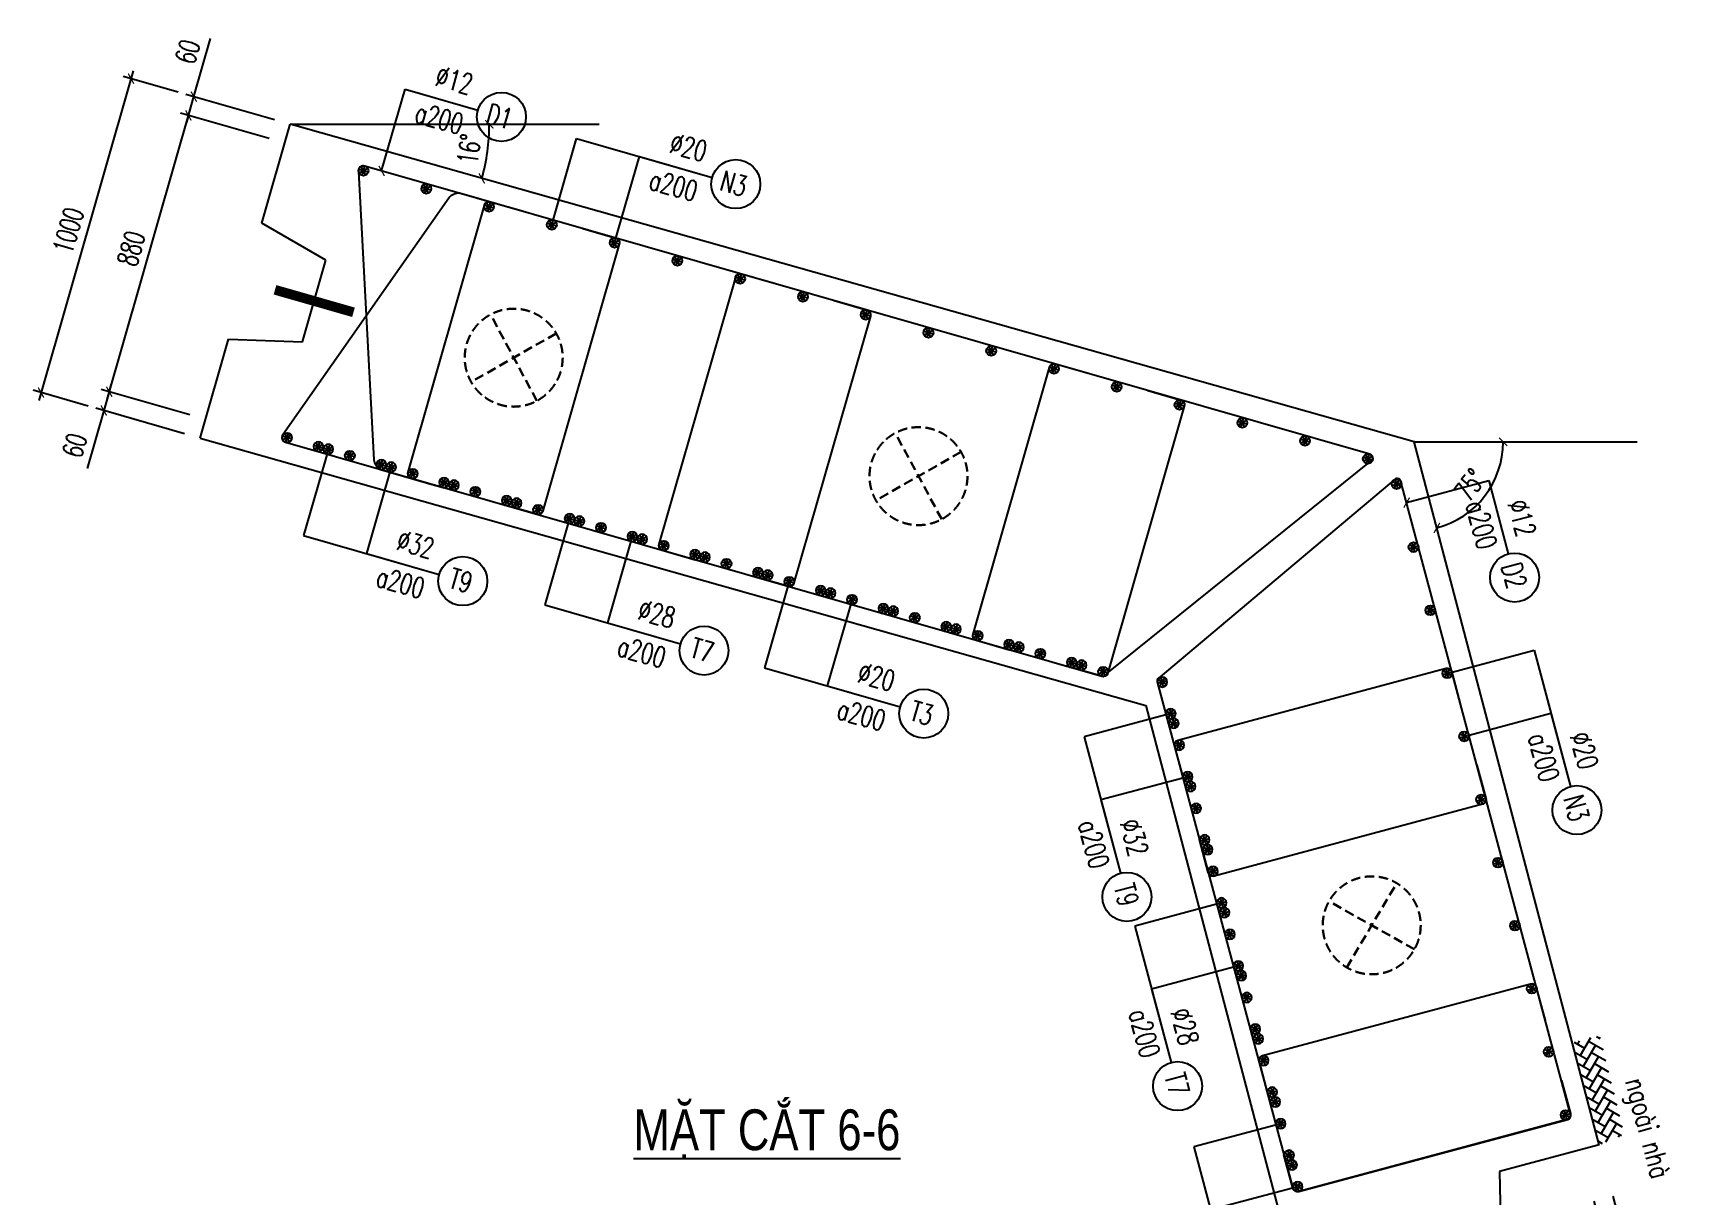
# Model space of a CAD drawing. Header units: millimetres. Extents: x -143483 to 1166745, y -1448440 to -1202244.
# Drawn here: x 737002 to 757333, y -1247787 to -1233545 of the extents above; entities that cross this region are included whole.
import ezdxf
from ezdxf.enums import TextEntityAlignment as Align

# ---------------------------------------------------------------- set-up
doc = ezdxf.new("R2010")
doc.units = ezdxf.units.MM
doc.header["$LTSCALE"] = 30
doc.header["$PDMODE"] = 3
doc.linetypes.add('DASHED', pattern=[19.05, 12.7, -6.35])
doc.layers.get('0').update_dxf_attribs({"lineweight": 9})
doc.layers.get('Defpoints').update_dxf_attribs({"lineweight": 9})
for name, color, linetype in [('ccu11-Cotthep', 9, 'Continuous'), ('ccu11-Dim', 8, 'Continuous'), ('ccu11-Hatch', 8, 'Continuous'), ('ccu11-Text', 31, 'Continuous'), ('ccu11-Thay', 7, 'Continuous'), ('ccu11-Thep', 4, 'Continuous'), ('ccu11-Thep doc', 4, 'Continuous'), ('ccu11-Thepdai', 6, 'Continuous'), ('Xref_ST_MBDV Cot vach 30.7.2022$0$Xref_ST_MBDV Cot vach 30.7.2022|Xref_ST_MBDV Cot vach 30.7.2022|Xref_ST_MBDV Cot vach 30.7.2022|Xref_ST_MBDV Cot vach 30.7.2022|ccu12-Thay', 7, 'Continuous')]:
    doc.layers.add(name, color=color, linetype=linetype)
doc.layers.add('ccu11-Khuat', color=9, linetype='DASHED', lineweight=30)
doc.layers.add('Vicom_thep doc', color=1, linetype='Continuous', lineweight=35)
doc.styles.add('ccu11-dim', font='vnsimli.shx', dxfattribs={"width": 0.65, "bigfont": 'bigfont.shx'})
doc.styles.add('ccu11-VnAvH-B', font='VHAVANB.TTF')
doc.styles.add('ccu11-vnsimli', font='vnsimli.shx', dxfattribs={"width": 0.8, "bigfont": 'vns.shx'})
doc.styles.add('ccu11-vnsimple', font='vnsimple.shx', dxfattribs={"bigfont": 'bigfont.shx'})
doc.styles.add('ccu11_simli', font='vnsimli.shx', dxfattribs={"width": 0.8})
doc.dimstyles.new('ccu11-100', dxfattribs={"dimscale": 100, "dimtxt": 2.5, "dimasz": 1, "dimexe": 1, "dimexo": 2, "dimgap": 1, "dimtad": 1, "dimdec": 0, "dimdsep": 46, "dimtxsty": 'ccu11-dim', "dimblk": 'ARCHTICK', "dimcen": -1, "dimdle": 1, "dimclrd": 256, "dimclre": 256, "dimclrt": 3, "dimadec": 0, "dimazin": 2, "dimtfac": 0.1, "dimtdec": 0, "dimtmove": 0, "dimatfit": 1, "dimldrblk": 'ARCHTICK', "dimfxl": 0, "dimtvp": 0.833333, "dimtolj": 1, "dimtzin": 12, "dimarcsym": 0})
doc.dimstyles.new('ccu11-100x4', dxfattribs={"dimscale": 100, "dimtxt": 2.5, "dimasz": 1, "dimexe": 1, "dimexo": 2, "dimgap": 1, "dimtad": 1, "dimdec": 0, "dimlfac": 0.25, "dimdsep": 46, "dimtxsty": 'ccu11-dim', "dimblk": 'ARCHTICK', "dimcen": -1, "dimdle": 1, "dimclrd": 256, "dimclre": 256, "dimclrt": 3, "dimadec": 0, "dimazin": 2, "dimtfac": 0.1, "dimtdec": 0, "dimtmove": 0, "dimatfit": 1, "dimldrblk": 'ARCHTICK', "dimfxl": 0, "dimtvp": 0.833333, "dimtolj": 1, "dimtzin": 12, "dimarcsym": 0})

# ---------------------------------------------------------------- blocks, each defined once
blk = doc.blocks.new('_ARCHTICK')
at = {"color": 0, "linetype": 'ByBlock', "const_width": 0.15}
blk.add_lwpolyline([(-0.5, -0.5), (0.5, 0.5)], dxfattribs=at)
blk = doc.blocks.new('*D3091')
at = {"layer": 'ccu11-Dim', "lineweight": -2, "transparency": 16777216}
blk.add_arc((740151, -1234661), 2439, 344.2212, 360, dxfattribs=at)
at = {"layer": 'Defpoints', "color": 0, "transparency": 16777216}
for p in [(740151, -1234661), (740151, -1234661), (743937, -1234661), (742549, -1235106), (753922, -1238552)]:
    blk.add_point(p, dxfattribs=at)
at = {"layer": 'ccu11-Dim', "lineweight": -2, "transparency": 16777216, "xscale": 100, "yscale": 100, "zscale": 100}
for p, rotation in [((742590, -1234661), 89.9999999999996), ((742498, -1235324), 254.2212265879967)]:
    blk.add_blockref('_ARCHTICK', p, dxfattribs=dict(at, rotation=rotation))
at = {"layer": 'ccu11-Dim', "color": 3, "transparency": 16777216, "insert": (742344, -1234965), "char_height": 250, "attachment_point": 5, "rotation": 82.1106, "style": 'ccu11-dim'}
blk.add_mtext('\\A1;16\\M+1818B', dxfattribs=at)
blk = doc.blocks.new('*D3092')
at = {"layer": 'ccu11-Dim', "lineweight": -2, "transparency": 16777216}
blk.add_arc((753922, -1238552), 1088, 284.7218, 0, dxfattribs=at)
at = {"layer": 'Defpoints', "color": 0, "transparency": 16777216}
for p in [(753922, -1238552), (753922, -1238552), (756652, -1238552), (754619, -1239388), (756184, -1247163)]:
    blk.add_point(p, dxfattribs=at)
at = {"layer": 'ccu11-Dim', "lineweight": -2, "transparency": 16777216, "xscale": 100, "yscale": 100, "zscale": 100}
for p, rotation in [((755010, -1238552), 90.00000000000064), ((754198, -1239605), 194.7218464302534)]:
    blk.add_blockref('_ARCHTICK', p, dxfattribs=dict(at, rotation=rotation))
at = {"layer": 'ccu11-Dim', "color": 3, "transparency": 16777216, "insert": (754605, -1239079), "char_height": 250, "attachment_point": 5, "rotation": 52.3609, "style": 'ccu11-dim'}
blk.add_mtext('\\A1;75\\M+1818B', dxfattribs=at)
blk = doc.blocks.new('*D3093')
at = {"layer": 'ccu11-Dim', "linetype": 'ByBlock', "lineweight": -2, "ltscale": 30, "transparency": 16777216}
for p, q in [((738970, -1234322), (739174, -1233611)), ((739958, -1234606), (738874, -1234295)), ((738904, -1234553), (738970, -1234322)), ((739892, -1234836), (738808, -1234525)), ((738904, -1234553), (738876, -1234649))]:
    blk.add_line(p, q, dxfattribs=at)
at = {"layer": 'Defpoints', "color": 0, "linetype": 'ByBlock', "ltscale": 30, "transparency": 16777216}
for p in [(738904, -1234553), (740151, -1234661), (740085, -1234892)]:
    blk.add_point(p, dxfattribs=at)
at = {"layer": 'ccu11-Dim', "linetype": 'ByBlock', "lineweight": -2, "ltscale": 30, "transparency": 16777216, "xscale": 100, "yscale": 100, "zscale": 100}
for p, rotation in [((738970, -1234322), 254.0000000005541), ((738904, -1234553), 74.0000000005541)]:
    blk.add_blockref('_ARCHTICK', p, dxfattribs=dict(at, rotation=rotation))
at = {"layer": 'ccu11-Dim', "color": 3, "linetype": 'ByBlock', "ltscale": 30, "transparency": 16777216, "insert": (738894, -1233772), "char_height": 250, "attachment_point": 5, "rotation": 74, "style": 'ccu11-dim'}
blk.add_mtext('\\A1;60', dxfattribs=at)
blk = doc.blocks.new('*D3094')
at = {"layer": 'ccu11-Dim', "linetype": 'ByBlock', "lineweight": -2, "ltscale": 30, "transparency": 16777216}
for p, q in [((738931, -1234457), (737906, -1238033)), ((739892, -1234836), (738808, -1234525)), ((738922, -1238220), (737837, -1237909))]:
    blk.add_line(p, q, dxfattribs=at)
at = {"layer": 'Defpoints', "color": 0, "linetype": 'ByBlock', "ltscale": 30, "transparency": 16777216}
for p in [(740085, -1234892), (737934, -1237937), (739114, -1238275)]:
    blk.add_point(p, dxfattribs=at)
at = {"layer": 'ccu11-Dim', "linetype": 'ByBlock', "lineweight": -2, "ltscale": 30, "transparency": 16777216, "xscale": 100, "yscale": 100, "zscale": 100}
for p, rotation in [((738904, -1234553), 74.0000000005541), ((737934, -1237937), 254.0000000005541)]:
    blk.add_blockref('_ARCHTICK', p, dxfattribs=dict(at, rotation=rotation))
at = {"layer": 'ccu11-Dim', "color": 3, "linetype": 'ByBlock', "ltscale": 30, "transparency": 16777216, "insert": (738202, -1236183), "char_height": 250, "attachment_point": 5, "rotation": 74, "style": 'ccu11-dim'}
blk.add_mtext('\\A1;880', dxfattribs=at)
blk = doc.blocks.new('*D3095')
at = {"layer": 'ccu11-Dim', "linetype": 'ByBlock', "lineweight": -2, "ltscale": 30, "transparency": 16777216}
for p, q in [((738922, -1238220), (737837, -1237909)), ((737934, -1237937), (737867, -1238167)), ((737934, -1237937), (737961, -1237840)), ((737867, -1238167), (737664, -1238878)), ((738856, -1238451), (737771, -1238140))]:
    blk.add_line(p, q, dxfattribs=at)
at = {"layer": 'Defpoints', "color": 0, "linetype": 'ByBlock', "ltscale": 30, "transparency": 16777216}
for p in [(737934, -1237937), (739114, -1238275), (739048, -1238506)]:
    blk.add_point(p, dxfattribs=at)
at = {"layer": 'ccu11-Dim', "linetype": 'ByBlock', "lineweight": -2, "ltscale": 30, "transparency": 16777216, "xscale": 100, "yscale": 100, "zscale": 100}
for p, rotation in [((737934, -1237937), 254.0000000005541), ((737867, -1238167), 74.0000000005541)]:
    blk.add_blockref('_ARCHTICK', p, dxfattribs=dict(at, rotation=rotation))
at = {"layer": 'ccu11-Dim', "color": 3, "linetype": 'ByBlock', "ltscale": 30, "transparency": 16777216, "insert": (737511, -1238594), "char_height": 250, "attachment_point": 5, "rotation": 74, "style": 'ccu11-dim'}
blk.add_mtext('\\A1;60', dxfattribs=at)
blk = doc.blocks.new('*D3096')
at = {"layer": 'ccu11-Dim', "linetype": 'ByBlock', "lineweight": -2, "ltscale": 30, "transparency": 16777216}
for p, q in [((738228, -1234006), (737071, -1238043)), ((738778, -1234267), (738105, -1234074)), ((737675, -1238112), (737002, -1237919))]:
    blk.add_line(p, q, dxfattribs=at)
at = {"layer": 'Defpoints', "color": 0, "linetype": 'ByBlock', "ltscale": 30, "transparency": 16777216}
for p in [(738970, -1234322), (737098, -1237947), (737867, -1238167)]:
    blk.add_point(p, dxfattribs=at)
at = {"layer": 'ccu11-Dim', "linetype": 'ByBlock', "lineweight": -2, "ltscale": 30, "transparency": 16777216, "xscale": 100, "yscale": 100, "zscale": 100}
for p, rotation in [((738201, -1234102), 74.0000000005541), ((737098, -1237947), 254.0000000005541)]:
    blk.add_blockref('_ARCHTICK', p, dxfattribs=dict(at, rotation=rotation))
at = {"layer": 'ccu11-Dim', "color": 3, "linetype": 'ByBlock', "ltscale": 30, "transparency": 16777216, "insert": (737433, -1235962), "char_height": 250, "attachment_point": 5, "rotation": 74, "style": 'ccu11-dim'}
blk.add_mtext('\\A1;1000', dxfattribs=at)
blk = doc.blocks.new('*D3097')
at = {"layer": 'ccu11-Dim', "linetype": 'ByBlock', "lineweight": -2, "ltscale": 30, "transparency": 16777216}
for p, q in [((756121, -1247854), (756413, -1248944)), ((756353, -1247792), (756645, -1248882)), ((756619, -1248785), (757333, -1248594)), ((756387, -1248847), (756291, -1248873)), ((756387, -1248847), (756619, -1248785))]:
    blk.add_line(p, q, dxfattribs=at)
at = {"layer": 'Defpoints', "color": 0, "linetype": 'ByBlock', "ltscale": 30, "transparency": 16777216}
for p in [(756069, -1247661), (756301, -1247599), (756387, -1248847)]:
    blk.add_point(p, dxfattribs=at)
at = {"layer": 'ccu11-Dim', "linetype": 'ByBlock', "lineweight": -2, "ltscale": 30, "transparency": 16777216, "xscale": 100, "yscale": 100, "zscale": 100}
for p, rotation in [((756619, -1248785), 194.9999999956366), ((756387, -1248847), 14.99999999563664)]:
    blk.add_blockref('_ARCHTICK', p, dxfattribs=dict(at, rotation=rotation))
at = {"layer": 'ccu11-Dim', "color": 3, "linetype": 'ByBlock', "ltscale": 30, "transparency": 16777216, "insert": (757052, -1248437), "char_height": 250, "attachment_point": 5, "rotation": 15, "style": 'ccu11-dim'}
blk.add_mtext('\\A1;60', dxfattribs=at)
blk = doc.blocks.new('*D3098')
at = {"layer": 'ccu11-Dim', "linetype": 'ByBlock', "lineweight": -2, "ltscale": 30, "transparency": 16777216}
for p, q in [((756121, -1247854), (756413, -1248944)), ((752721, -1248765), (753013, -1249855)), ((756484, -1248822), (752891, -1249784))]:
    blk.add_line(p, q, dxfattribs=at)
at = {"layer": 'Defpoints', "color": 0, "linetype": 'ByBlock', "ltscale": 30, "transparency": 16777216}
for p in [(756069, -1247661), (752669, -1248572), (752987, -1249759)]:
    blk.add_point(p, dxfattribs=at)
at = {"layer": 'ccu11-Dim', "linetype": 'ByBlock', "lineweight": -2, "ltscale": 30, "transparency": 16777216, "xscale": 100, "yscale": 100, "zscale": 100}
for p, rotation in [((756387, -1248847), 14.99999999563664), ((752987, -1249759), 194.9999999956366)]:
    blk.add_blockref('_ARCHTICK', p, dxfattribs=dict(at, rotation=rotation))
at = {"layer": 'ccu11-Dim', "color": 3, "linetype": 'ByBlock', "ltscale": 30, "transparency": 16777216, "insert": (754629, -1249086), "char_height": 250, "attachment_point": 5, "rotation": 15, "style": 'ccu11-dim'}
blk.add_mtext('\\A1;880', dxfattribs=at)
blk = doc.blocks.new('MCT')
at = {"ltscale": 0.005}
for p, q in [((-0.49, 0), (0.49, 0)), ((0.35, -0.35), (-0.35, 0.35)), ((-0.35, -0.35), (0.35, 0.35)), ((0, -0.49), (0, 0.49))]:
    blk.add_line(p, q, dxfattribs=at)
blk.add_circle((0, 0), 0.492, dxfattribs=at)
blk = doc.blocks.new('*U1359')
at = {"layer": 'ccu11-Thep doc', "xscale": -121.9200000001001, "yscale": 121.9200000001001, "zscale": 121.92, "rotation": 270}
blk.add_blockref('MCT', (0, 0), dxfattribs=at)
blk = doc.blocks.new('*U1360')
at = {"layer": 'ccu11-Thep doc', "color": 0, "linetype": 'ByBlock', "lineweight": -2, "transparency": 16777216}
for p in [(0, 0), (800, 0), (1600, 0), (2400, 0), (3200, 0), (4000, 0), (4800, 0), (5600, 0), (6400, 0), (7200, 0), (8000, 0), (8800, 0), (9600, 0), (10400, 0), (11200, 0), (12000, 0), (12800, 0)]:
    blk.add_blockref('*U1359', p, dxfattribs=at)
blk = doc.blocks.new('SHD')
at = {"layer": 'ccu11-Cotthep'}
blk.add_circle((300, 0), 300, dxfattribs=at)
at = {"layer": 'ccu11-Cotthep', "color": 31, "style": 'ccu11_simli', "width": 0.8}
blk.add_attdef('DK', text='', height=250, dxfattribs=at).set_placement((-101, 65), align=Align.BOTTOM_RIGHT)
blk.add_attdef('KH', text='', height=250, dxfattribs=at).set_placement((300, 0), align=Align.MIDDLE)
blk.add_attdef('KC', text='', height=250, dxfattribs=at).set_placement((-101, -142), align=Align.TOP_RIGHT)
blk = doc.blocks.new('*U1361')
at = {"layer": 'ccu11-Thep doc', "xscale": -121.9200000001001, "yscale": 121.9200000001001, "zscale": 121.92, "rotation": 270}
blk.add_blockref('MCT', (0, 0), dxfattribs=at)
blk = doc.blocks.new('*U1362')
at = {"layer": 'ccu11-Thep doc', "color": 0, "linetype": 'ByBlock', "lineweight": -2, "transparency": 16777216}
for p in [(0, 0), (800, 0), (1600, 0), (2400, 0), (3200, 0), (4000, 0), (4800, 0), (5600, 0), (6400, 0), (7200, 0), (8000, 0), (8800, 0), (9600, 0), (10400, 0)]:
    blk.add_blockref('*U1361', p, dxfattribs=at)
blk = doc.blocks.new('*U1365')
at = {"layer": 'ccu11-Thep doc', "xscale": -121.9200000001001, "yscale": 121.9200000001001, "zscale": 121.92, "rotation": 270}
blk.add_blockref('MCT', (0, 0), dxfattribs=at)
blk = doc.blocks.new('*U1366')
at = {"layer": 'ccu11-Thep doc', "color": 0, "linetype": 'ByBlock', "lineweight": -2, "transparency": 16777216}
for p in [(0, 0), (800, 0), (1600, 0), (2400, 0), (3200, 0), (4000, 0), (4800, 0), (5600, 0), (6400, 0), (7200, 0), (8000, 0)]:
    blk.add_blockref('*U1365', p, dxfattribs=at)
blk = doc.blocks.new('*U1363')
at = {"layer": 'ccu11-Thep doc', "xscale": -121.9200000001001, "yscale": 121.9200000001001, "zscale": 121.92, "rotation": 270}
blk.add_blockref('MCT', (0, 0), dxfattribs=at)
blk = doc.blocks.new('*U1364')
at = {"layer": 'ccu11-Thep doc', "color": 0, "linetype": 'ByBlock', "lineweight": -2, "transparency": 16777216}
for p in [(0, 0), (800, 0), (1600, 0), (2400, 0), (3200, 0), (4000, 0), (4800, 0), (5600, 0), (6400, 0)]:
    blk.add_blockref('*U1363', p, dxfattribs=at)
blk = doc.blocks.new('ccu11_block_thep')
at = {"layer": 'ccu11-Thep', "color": 3}
for p, q in [((-0.4, 0), (0.4, 0)), ((-0.28, 0.28), (0.28, -0.28)), ((0.28, 0.28), (-0.28, -0.28)), ((0, 0.4), (0, -0.4))]:
    blk.add_line(p, q, dxfattribs=at)
at = {"layer": 'ccu11-Thep', "color": 1, "const_width": 0.0667}
blk.add_lwpolyline([(-0.4, 0, 1), (0.4, 0, 1), (-0.4, 0, 1)], format="xyb", dxfattribs=at)
at = {"layer": 'ccu11-Thep', "color": 1}
blk.add_circle((0, 0), 0.4, dxfattribs=at)
blk = doc.blocks.new('*U1369')
at = {"layer": 'Vicom_thep doc', "xscale": -150, "yscale": 150, "zscale": 150, "rotation": 180}
blk.add_blockref('ccu11_block_thep', (0, 0), dxfattribs=at)
blk = doc.blocks.new('*U1370')
at = {"layer": 'ccu11-Thep doc', "color": 0, "linetype": 'ByBlock', "lineweight": -2, "transparency": 16777216}
for p in [(0, 0), (800, 0), (1600, 0), (2400, 0), (3200, 0), (4000, 0), (4800, 0), (5600, 0), (6400, 0), (7200, 0), (8000, 0), (8800, 0), (9600, 0)]:
    blk.add_blockref('*U1369', p, dxfattribs=at)
blk = doc.blocks.new('*U1367')
at = {"layer": 'Vicom_thep doc', "xscale": -150, "yscale": 150, "zscale": 150, "rotation": 180}
blk.add_blockref('ccu11_block_thep', (0, 0), dxfattribs=at)
blk = doc.blocks.new('*U1368')
at = {"layer": 'ccu11-Thep doc', "color": 0, "linetype": 'ByBlock', "lineweight": -2, "transparency": 16777216}
for p in [(0, 0), (800, 0), (1600, 0), (2400, 0), (3200, 0), (4000, 0), (4800, 0), (5600, 0)]:
    blk.add_blockref('*U1367', p, dxfattribs=at)
blk = doc.blocks.new('*U1390')
at = {"layer": 'Vicom_thep doc', "xscale": -150, "yscale": 150, "zscale": 150, "rotation": 180}
blk.add_blockref('ccu11_block_thep', (0, 0), dxfattribs=at)
blk = doc.blocks.new('*U1391')
at = {"layer": 'ccu11-Thep doc', "color": 0, "linetype": 'ByBlock', "lineweight": -2, "transparency": 16777216}
for p in [(0, 0), (800, 0), (1600, 0), (2400, 0), (3200, 0), (4000, 0), (4800, 0), (5600, 0), (6400, 0), (7200, 0), (8000, 0), (8800, 0), (9600, 0)]:
    blk.add_blockref('*U1390', p, dxfattribs=at)
blk = doc.blocks.new('*U1388')
at = {"layer": 'Vicom_thep doc', "xscale": -150, "yscale": 150, "zscale": 150, "rotation": 180}
blk.add_blockref('ccu11_block_thep', (0, 0), dxfattribs=at)
blk = doc.blocks.new('*U1389')
at = {"layer": 'ccu11-Thep doc', "color": 0, "linetype": 'ByBlock', "lineweight": -2, "transparency": 16777216}
for p in [(0, 0), (800, 0), (1600, 0), (2400, 0), (3200, 0), (4000, 0), (4800, 0), (5600, 0)]:
    blk.add_blockref('*U1388', p, dxfattribs=at)

msp = doc.modelspace()

# ---------------------------------------------------------------- hatches: boundary and pattern name
at = {"layer": 'ccu11-Hatch', "ltscale": 10}
h = msp.add_hatch(dxfattribs=at)
h.set_pattern_fill('AR-HBONE', color=256, scale=25, angle=195, style=0)
h.set_pattern_definition([(330, (1627545.81, 2364571.81), (36.6025404, -136.6025404), [300, -100]), (240, (1627632.41, 2364521.81), (36.6025404, -136.6025404), [300, -100])])
h.paths.add_polyline_path([(756190.63, -1245823.23), (755849.93, -1245914.52), (756184.41, -1247162.84), (756493.34, -1247035.7)])

# ---------------------------------------------------------------- linework, layer by layer
at = {"layer": 'ccu11-Dim'}
for points in [[(740150.73, -1234660.86), (743936.7, -1234660.86)], [(753921.94, -1238552.21), (756651.58, -1238552.21)]]:
    msp.add_lwpolyline(points, dxfattribs=at)
at = {"layer": 'ccu11-Khuat', "ltscale": 0.3}
for p, q in [((743173.26, -1238048.18), (742604.19, -1236991.7)), ((743409.95, -1237222.75), (742367.5, -1237817.14)), ((748132.18, -1239499.34), (747563.12, -1238442.86)), ((748368.87, -1238673.9), (747326.42, -1239268.29)), ((753093.64, -1244989.65), (753706.13, -1243957.73)), ((753923.09, -1244767.4), (752876.69, -1244179.98))]:
    msp.add_line(p, q, dxfattribs=at)
for centre in [(742888.73, -1237519.94), (747847.65, -1238971.1), (753399.89, -1244473.69)]:
    msp.add_circle(centre, 600, dxfattribs=at)
at = {"layer": 'ccu11-Thay'}
for p, q in [((739803.43, -1235872.04), (740150.73, -1234660.86)), ((740588.47, -1236326.02), (739803.43, -1235872.04)), ((740301.81, -1237325.73), (740588.47, -1236326.02)), ((739048.18, -1238505.9), (739395.49, -1237294.71)), ((739395.49, -1237294.71), (740301.81, -1237325.73)), ((756184.41, -1247162.84), (754967.35, -1247488.96)), ((754967.35, -1247488.96), (754982.54, -1248395.69))]:
    msp.add_line(p, q, dxfattribs=at)
at = {"layer": 'ccu11-Thep', "const_width": 120}
msp.add_lwpolyline([(740926, -1236963.76), (739964.74, -1236688.12)], dxfattribs=at)
at = {"layer": 'ccu11-Thepdai'}
for points in [[(742918.57, -1235704.19), (742226.01, -1235505.6, 0.23620228), (742093.01, -1235563.95), (740061.34, -1238463, 0.5204497), (740093.36, -1238555.93), (750091.94, -1241422.98, 0.41421356), (750153.79, -1241388.7), (753413.11, -1238765.47, 0.41421356), (753378.83, -1238703.62), (741063.6, -1235172.29, 0.5204497), (740987.21, -1235234.13), (741173.9, -1238769.28, 0.23620228), (741255.77, -1238889.25), (741948.33, -1239087.83)], [(743006.81, -1235729.5), (742603.08, -1235613.73, 0.41421356), (742528.87, -1235654.87), (741591.7, -1238923.16, 0.41421356), (741632.84, -1238997.37), (742036.57, -1239113.14)], [(743737.37, -1235938.98), (744141.1, -1236054.75, -0.41421356), (744182.24, -1236128.96), (743245.07, -1239397.25, -0.41421356), (743170.86, -1239438.39), (742767.13, -1239322.62)], [(746082.85, -1236611.54), (745679.12, -1236495.77, 0.41421356), (745604.91, -1236536.9), (744667.74, -1239805.19, 0.41421356), (744708.88, -1239879.41), (745112.61, -1239995.18)], [(746813.41, -1236821.02), (747217.14, -1236936.79, -0.41421356), (747258.28, -1237011), (746321.11, -1240279.29, -0.41421356), (746246.9, -1240320.43), (745843.17, -1240204.66)], [(749927.9, -1237714.08), (749524.17, -1237598.32, 0.41421356), (749449.95, -1237639.45), (748512.79, -1240907.74, 0.41421356), (748553.92, -1240981.96), (748957.65, -1241097.73)], [(750658.49, -1237923.31), (751062.3, -1238038.8, -0.41421356), (751103.49, -1238112.98), (750168.57, -1241381.92, -0.41421356), (750094.38, -1241423.1), (749690.57, -1241307.61)], [(750772.46, -1241492.71), (752433.47, -1247691.68, 0.41421356), (752506.96, -1247734.1), (755800.77, -1246851.53, 0.41421356), (755836.12, -1246790.29), (753758.41, -1239036.18, 0.41421356), (753697.18, -1239000.83), (750807.82, -1241431.47, 0.41421356), (750772.46, -1241492.71)], [(754492.85, -1241777.14), (754384.15, -1241371.45, 0.41421356), (754310.66, -1241329.02), (751026.51, -1242209.01, 0.41421356), (750984.09, -1242282.49), (751092.79, -1242688.18)], [(754689.55, -1242511.24), (754798.26, -1242916.93, -0.41421356), (754755.83, -1242990.42), (751471.68, -1243870.4, -0.41421356), (751398.2, -1243827.98), (751289.49, -1243422.29)], [(755528.13, -1245640.84), (755419.42, -1245235.15, 0.41421356), (755345.94, -1245192.73), (752061.79, -1246072.71, 0.41421356), (752019.36, -1246146.2), (752128.07, -1246551.89)], [(755724.83, -1246374.95), (755833.53, -1246780.64, -0.41421356), (755791.11, -1246854.12), (752506.96, -1247734.1, -0.41421356), (752433.47, -1247691.68), (752324.77, -1247285.99)]]:
    msp.add_lwpolyline(points, format="xyb", dxfattribs=at)
at = {"layer": 'Xref_ST_MBDV Cot vach 30.7.2022$0$Xref_ST_MBDV Cot vach 30.7.2022|Xref_ST_MBDV Cot vach 30.7.2022|Xref_ST_MBDV Cot vach 30.7.2022|Xref_ST_MBDV Cot vach 30.7.2022|ccu12-Thay', "ltscale": 10}
for p, q in [((753921.94, -1238552.21), (740150.73, -1234660.86)), ((739048.19, -1238505.87), (750634.23, -1241779.82)), ((756184.41, -1247162.84), (753921.94, -1238552.21)), ((750634.23, -1241779.82), (752315.73, -1248179.35))]:
    msp.add_line(p, q, dxfattribs=at)

# ---------------------------------------------------------------- block references
at = {"layer": 'ccu11-Cotthep'}
ref = msp.add_blockref('SHD', (742450.74, -1234487.76), dxfattribs=dict(at, rotation=344))
ref.add_attrib('KH', 'D1', dxfattribs={"color": 31, "height": 250, "rotation": 344, "style": 'ccu11-vnsimple', "width": 0.7}).set_placement((742715.09, -1234563.56), align=Align.MIDDLE_CENTER)
ref.add_attrib('KC', 'a200', dxfattribs={"color": 31, "height": 250, "rotation": 344, "style": 'ccu11-vnsimple', "width": 0.7}).set_placement((742011.2, -1234465.75), align=Align.TOP_CENTER)
ref.add_attrib('DK', '`12', dxfattribs={"color": 31, "height": 250, "rotation": 344, "style": 'ccu11-vnsimple', "width": 0.7}).set_placement((742105.38, -1234310.71), align=Align.BOTTOM_CENTER)
ref = msp.add_blockref('SHD', (745320.88, -1235310.76), dxfattribs=dict(at, rotation=344))
ref.add_attrib('KH', 'N3', dxfattribs={"color": 31, "height": 250, "rotation": 344, "style": 'ccu11-vnsimple', "width": 0.7}).set_placement((745585.22, -1235386.56), align=Align.MIDDLE_CENTER)
ref.add_attrib('KC', 'a200', dxfattribs={"color": 31, "height": 250, "rotation": 344, "style": 'ccu11-vnsimple', "width": 0.7}).set_placement((744881.33, -1235288.75), align=Align.TOP_CENTER)
ref.add_attrib('DK', '`20', dxfattribs={"color": 31, "height": 250, "rotation": 344, "style": 'ccu11-vnsimple', "width": 0.7}).set_placement((744975.52, -1235133.71), align=Align.BOTTOM_CENTER)
ref = msp.add_blockref('SHD', (755073.21, -1239923.45), dxfattribs=dict(at, rotation=285))
ref.add_attrib('KH', 'D2', dxfattribs={"color": 31, "height": 250, "rotation": 285, "style": 'ccu11-vnsimple', "width": 0.7}).set_placement((755144.39, -1240189.08), align=Align.MIDDLE_CENTER)
ref.add_attrib('KC', 'a200', dxfattribs={"color": 31, "height": 250, "rotation": 285, "style": 'ccu11-vnsimple', "width": 0.7}).set_placement((754865.7, -1239535.36), align=Align.TOP_CENTER)
ref.add_attrib('DK', '`12', dxfattribs={"color": 31, "height": 250, "rotation": 285, "style": 'ccu11-vnsimple', "width": 0.7}).set_placement((755047.1, -1239536.24), align=Align.BOTTOM_CENTER)
ref = msp.add_blockref('SHD', (741977.05, -1240174.52), dxfattribs=dict(at, rotation=344))
ref.add_attrib('KH', 'T9', dxfattribs={"color": 31, "height": 250, "rotation": 344, "style": 'ccu11-vnsimple', "width": 0.7}).set_placement((742241.39, -1240250.32), align=Align.MIDDLE_CENTER)
ref.add_attrib('KC', 'a200', dxfattribs={"color": 31, "height": 250, "rotation": 344, "style": 'ccu11-vnsimple', "width": 0.7}).set_placement((741537.5, -1240152.52), align=Align.TOP_CENTER)
ref.add_attrib('DK', '`32', dxfattribs={"color": 31, "height": 250, "rotation": 344, "style": 'ccu11-vnsimple', "width": 0.7}).set_placement((741631.69, -1239997.47), align=Align.BOTTOM_CENTER)
ref = msp.add_blockref('SHD', (744931.75, -1241025.6), dxfattribs=dict(at, rotation=344))
ref.add_attrib('KH', 'T7', dxfattribs={"color": 31, "height": 250, "rotation": 344, "style": 'ccu11-vnsimple', "width": 0.7}).set_placement((745196.1, -1241101.4), align=Align.MIDDLE_CENTER)
ref.add_attrib('KC', 'a200', dxfattribs={"color": 31, "height": 250, "rotation": 344, "style": 'ccu11-vnsimple', "width": 0.7}).set_placement((744492.21, -1241003.59), align=Align.TOP_CENTER)
ref.add_attrib('DK', '`28', dxfattribs={"color": 31, "height": 250, "rotation": 344, "style": 'ccu11-vnsimple', "width": 0.7}).set_placement((744586.39, -1240848.55), align=Align.BOTTOM_CENTER)
ref = msp.add_blockref('SHD', (747623.28, -1241797.38), dxfattribs=dict(at, rotation=344))
ref.add_attrib('KH', 'T3', dxfattribs={"color": 31, "height": 250, "rotation": 344, "style": 'ccu11-vnsimple', "width": 0.7}).set_placement((747887.63, -1241873.18), align=Align.MIDDLE_CENTER)
ref.add_attrib('KC', 'a200', dxfattribs={"color": 31, "height": 250, "rotation": 344, "style": 'ccu11-vnsimple', "width": 0.7}).set_placement((747183.74, -1241775.38), align=Align.TOP_CENTER)
ref.add_attrib('DK', '`20', dxfattribs={"color": 31, "height": 250, "rotation": 344, "style": 'ccu11-vnsimple', "width": 0.7}).set_placement((747277.92, -1241620.33), align=Align.BOTTOM_CENTER)
ref = msp.add_blockref('SHD', (755836.55, -1242772.27), dxfattribs=dict(at, rotation=285))
ref.add_attrib('KH', 'N3', dxfattribs={"color": 31, "height": 250, "rotation": 285, "style": 'ccu11-vnsimple', "width": 0.7}).set_placement((755907.73, -1243037.9), align=Align.MIDDLE_CENTER)
ref.add_attrib('KC', 'a200', dxfattribs={"color": 31, "height": 250, "rotation": 285, "style": 'ccu11-vnsimple', "width": 0.7}).set_placement((755629.03, -1242384.18), align=Align.TOP_CENTER)
ref.add_attrib('DK', '`20', dxfattribs={"color": 31, "height": 250, "rotation": 285, "style": 'ccu11-vnsimple', "width": 0.7}).set_placement((755810.44, -1242385.05), align=Align.BOTTOM_CENTER)
ref = msp.add_blockref('SHD', (750323.15, -1243835.47), dxfattribs=dict(at, rotation=285))
ref.add_attrib('KH', 'T9', dxfattribs={"color": 31, "height": 250, "rotation": 285, "style": 'ccu11-vnsimple', "width": 0.7}).set_placement((750394.32, -1244101.1), align=Align.MIDDLE_CENTER)
ref.add_attrib('KC', 'a200', dxfattribs={"color": 31, "height": 250, "rotation": 285, "style": 'ccu11-vnsimple', "width": 0.7}).set_placement((750115.63, -1243447.38), align=Align.TOP_CENTER)
ref.add_attrib('DK', '`32', dxfattribs={"color": 31, "height": 250, "rotation": 285, "style": 'ccu11-vnsimple', "width": 0.7}).set_placement((750297.04, -1243448.25), align=Align.BOTTOM_CENTER)
ref = msp.add_blockref('SHD', (750944.32, -1246153.7), dxfattribs=dict(at, rotation=285))
ref.add_attrib('KH', 'T7', dxfattribs={"color": 31, "height": 250, "rotation": 285, "style": 'ccu11-vnsimple', "width": 0.7}).set_placement((751015.49, -1246419.32), align=Align.MIDDLE_CENTER)
ref.add_attrib('KC', 'a200', dxfattribs={"color": 31, "height": 250, "rotation": 285, "style": 'ccu11-vnsimple', "width": 0.7}).set_placement((750736.8, -1245765.6), align=Align.TOP_CENTER)
ref.add_attrib('DK', '`28', dxfattribs={"color": 31, "height": 250, "rotation": 285, "style": 'ccu11-vnsimple', "width": 0.7}).set_placement((750918.21, -1245766.48), align=Align.BOTTOM_CENTER)
at = {"layer": 'ccu11-Thep doc', "xscale": -1}
for name, p, rotation in [('*U1360', (753352.68, -1238758.54), 344), ('*U1362', (750109.61, -1241365.62), 344), ('*U1366', (755775.58, -1246796.16), 285)]:
    msp.add_blockref(name, p, dxfattribs=dict(at, rotation=rotation))
at = {"layer": 'ccu11-Thep doc'}
for name, p, rotation in [('*U1370', (740496.99, -1238609.25), 344), ('*U1391', (740618.32, -1238640.21), 344), ('*U1364', (752491.43, -1247676.15), 105), ('*U1368', (750938.51, -1241880.59), 285), ('*U1389', (750975.36, -1242000.29), 285)]:
    msp.add_blockref(name, p, dxfattribs=dict(at, rotation=rotation))

# ---------------------------------------------------------------- texts
at = {"layer": 'ccu11-Text', "linetype": 'Continuous', "style": 'ccu11-vnsimli', "width": 0.75}
msp.add_text('ngoµi nhµ', height=250, rotation=285, dxfattribs=at).set_placement((756663.96, -1246990.11), align=Align.CENTER)
at = {"layer": 'ccu11-Text', "color": 6, "style": 'ccu11-VnAvH-B', "width": 0.8}
msp.add_text('%%UmÆt c¾t 6-6', height=500, dxfattribs=at).set_placement((745991.64, -1247228.65), align=Align.CENTER)

# ---------------------------------------------------------------- dimensions: what is measured, and where the dimension line sits
at = {"layer": 'ccu11-Dim', "linetype": 'ByBlock', "ltscale": 30}
for base, p1, p2, angle, picture, middle in [((738903.77, -1234552.97), (740150.73, -1234660.86), (740084.58, -1234891.56), 74, '*D3093', (739109.94, -1233833.96)), ((737933.53, -1237936.61), (739048.18, -1238505.9), (739114.33, -1238275.2), 254, '*D3095', (737727.35, -1238655.62)), ((756387.34, -1248847.49), (756301.23, -1247598.83), (756069.41, -1247660.95), 15, '*D3097', (757109.84, -1248653.9))]:
    dim = msp.add_linear_dim(base=base, p1=p1, p2=p2, angle=angle, dimstyle='ccu11-100x4', dxfattribs=at)
    dim.commit()
    dim.dimension.update_dxf_attribs({"geometry": picture, "text_midpoint": middle, "dimtype": 160})
dim = msp.add_linear_dim(base=(737098.36, -1237946.8), p1=(738969.92, -1234322.26), p2=(737867.37, -1238167.31), angle=74, dimstyle='ccu11-100x4', dxfattribs=at)
dim.commit()
dim.dimension.update_dxf_attribs({"geometry": '*D3096', "text_midpoint": (737433.35, -1235962.26)})
at = {"layer": 'ccu11-Dim'}
for base, line1, line2, picture, middle in [((742548.58, -1235106.1), ((753921.94, -1238552.21), (740150.73, -1234660.86)), ((740150.73, -1234660.86), (743936.7, -1234660.86)), '*D3091', (742343.62, -1234964.73)), ((754618.64, -1239387.98), ((756184.41, -1247162.84), (753921.94, -1238552.21)), ((753921.94, -1238552.21), (756651.58, -1238552.21)), '*D3092', (754605.39, -1239079.27))]:
    dim = msp.add_angular_dim_2l(base=base, line1=line1, line2=line2, dimstyle='ccu11-100', dxfattribs=at)
    dim.commit()
    dim.dimension.update_dxf_attribs({"geometry": picture, "text_midpoint": middle})
at = {"layer": 'ccu11-Dim', "linetype": 'ByBlock', "ltscale": 30}
for base, p1, p2, angle, picture, middle in [((737933.53, -1237936.61), (740084.58, -1234891.56), (739114.33, -1238275.2), 74, '*D3094', (738202.36, -1236182.77)), ((752987.29, -1249758.53), (756069.41, -1247660.95), (752669.35, -1248571.99), 15, '*D3098', (754629.08, -1249085.68))]:
    dim = msp.add_linear_dim(base=base, p1=p1, p2=p2, angle=angle, dimstyle='ccu11-100x4', override={"dimtmove": 1}, dxfattribs=at)
    dim.commit()
    dim.dimension.update_dxf_attribs({"geometry": picture, "text_midpoint": middle})

# ---------------------------------------------------------------- leaders
at = {"layer": 'ccu11-Cotthep', "linetype": 'ByBlock', "ltscale": 30}
for points in [[(741270.96, -1235231.75), (741557.73, -1234231.69), (742450.74, -1234487.76)], [(753827.86, -1239295.37), (754832.77, -1239026.11), (755073.21, -1239923.45)]]:
    msp.add_leader(points, dimstyle='ccu11-100x4', dxfattribs=at)
at = {"layer": 'ccu11-Cotthep'}
for points in [[(743355.56, -1235891.91), (743658.85, -1234834.18), (745320.88, -1235310.76)], [(744124.56, -1236112.42), (744427.86, -1235054.69), (745320.88, -1235310.76)], [(740618.32, -1238640.21), (740315.02, -1239697.94), (741977.05, -1240174.52)], [(741387.33, -1238860.72), (741084.03, -1239918.45), (741977.05, -1240174.52)], [(743573.03, -1239491.29), (743269.73, -1240549.02), (744931.75, -1241025.6)], [(744342.04, -1239711.8), (744038.74, -1240769.53), (744931.75, -1241025.6)], [(746264.56, -1240263.07), (745961.26, -1241320.81), (747623.28, -1241797.38)], [(747033.57, -1240483.58), (746730.27, -1241541.32), (747623.28, -1241797.38)], [(754326.19, -1241386.98), (755389.05, -1241102.19), (755836.55, -1242772.27)], [(750938.51, -1241880.59), (749875.65, -1242165.39), (750323.15, -1243835.47)], [(754533.25, -1242159.72), (755596.11, -1241874.93), (755836.55, -1242772.27)], [(751145.57, -1242653.34), (750082.71, -1242938.13), (750323.15, -1243835.47)], [(751559.68, -1244198.82), (750496.82, -1244483.61), (750944.32, -1246153.7)], [(751766.74, -1244971.56), (750703.87, -1245256.35), (750944.32, -1246153.7)], [(752284.37, -1246903.41), (751221.51, -1247188.2), (751669.01, -1248858.29)], [(752491.43, -1247676.15), (751428.57, -1247960.94), (751669.01, -1248858.29)]]:
    msp.add_leader(points, dimstyle='ccu11-100', override={"dimasz": 1.5, "dimgap": 1, "dimtad": 0, "dimldrblk": 'None', "dimfxl": 3, "dimfxlon": 1, "dimtfill": 1, "dimarcsym": 1}, dxfattribs=at)

doc.saveas('drawing.dxf')
